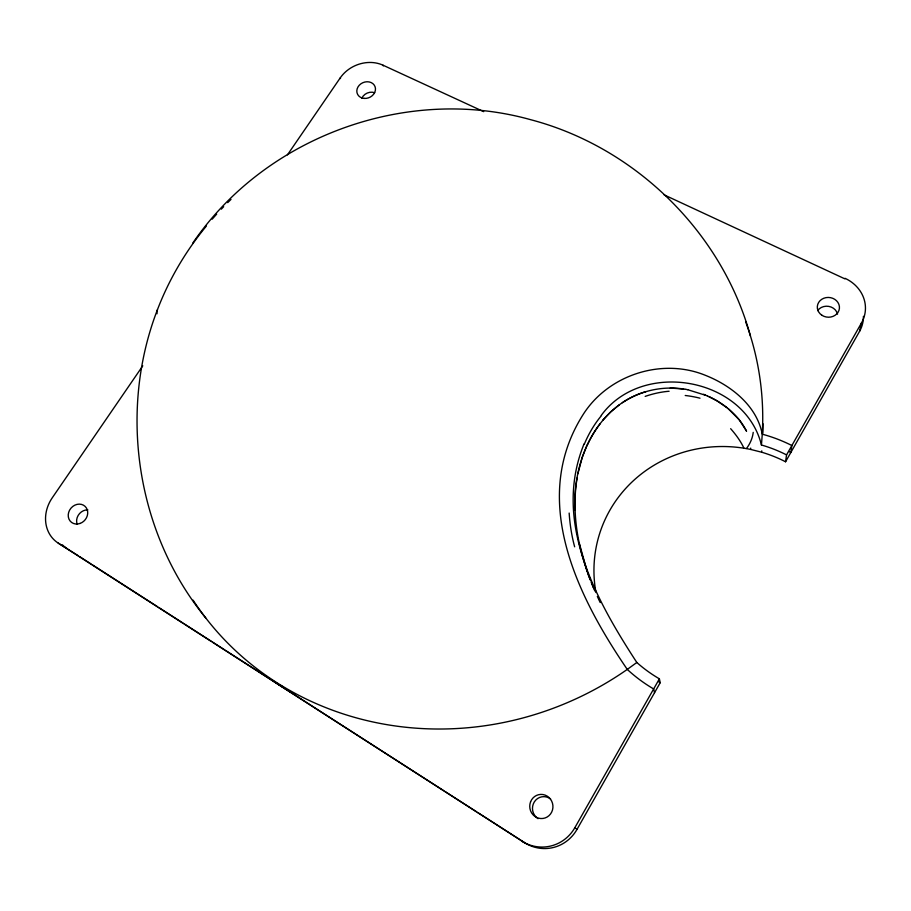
<?xml version="1.0" encoding="UTF-8"?>
<svg xmlns="http://www.w3.org/2000/svg" width="911" height="911" viewBox="0 0 911 911"><rect width="100%" height="100%" fill="white"/><g stroke="black" fill="none" stroke-linecap="round" stroke-linejoin="round"><path stroke-width="1.37" d="M750.698 448.11L750.573 449.419A132.847 126.88 18.9 0 0 595.931 592.503M761.767 450.865L761.642 452.198A132.847 126.88 18.9 0 1 785.567 461.763L859.54 331.388A36.429 32.58 4.5 0 0 863.423 316.345M785.567 461.763L786.546 454.896A134.726 128.588 18.1 0 0 761.448 445.001L762.268 434.194A311.061 291.076 -26.9 0 0 745.597 321.685M577.107 478.024C571.379 512.54 577.847 548.046 590.465 580.353M844.93 278.88L664.108 194.852M577.881 473.811L582.243 457.254L586.957 445.274M859.54 331.388L861.521 322.881A36.941 32.967 4.2 0 0 845.032 278.31M157.466 309.649L157.068 311.311A307.576 46.495 32.3 0 0 157.034 313.771M206.455 225.939A299.753 276.853 -26.9 0 0 157.603 309.284C118.043 411.271 136.331 533.174 205.784 617.988M584.065 443.896C552.51 521.103 595.361 598.88 636.823 662.491A134.726 128.588 18.1 0 0 659.393 678.832L660.213 682.715L576.993 829.397A39.731 38.091 80.1 0 1 524.349 842.55L58.213 543.104A35.005 30.564 -49.5 0 1 52.234 497.839L142.788 365.801M521.479 840.978A40.3 38.661 80.6 0 0 574.898 827.621L659.393 678.832M786.546 454.896L861.521 322.881M281.385 686.336L281.761 685.744M287.455 154.859L340.224 77.913A31.851 27 -23.5 0 1 383.041 65.216L483.695 111.643M192.79 243.078C265.203 136.752 406.443 85.019 530.373 119.614C634.751 146.899 721.785 231.758 750.425 335.931M601.26 415.382C642.335 359.082 744.708 377.382 761.448 445.001M602.604 420.37L610.7 411.886L619.355 404.78M636.823 662.491L627.269 669.414A311.061 291.076 -26.9 0 1 193.075 600.144M622.338 402.708C640.763 390.295 664.028 385.49 685.892 389.373M645.865 391.662C596.261 406.226 572.074 461.615 575.103 510.046M670.2 388.063L683.626 389.008M685.881 389.373L687.737 389.714M687.737 389.714L707.209 395.784M750.573 449.419L761.642 452.198M703.577 394.281L705.433 395.032M707.152 395.773L717.094 400.874L726.967 407.695M708.917 396.581C724.484 403.789 738.992 415.917 746.553 431.222M58.213 543.104L78.312 555.778M79.462 556.519L91.077 563.977M92.239 564.729L157.512 606.692M158.628 607.409L183.191 623.204M184.318 623.933L211.523 641.424M212.673 642.164L224.14 649.532M225.279 650.272L443.851 790.794M445.046 791.557L476.373 811.701M477.512 812.43L524.349 842.55M728.231 408.72L739.231 419.8L746.428 430.96M574.898 827.621L576.993 829.397M598.766 599.54L600.224 602.558M597.343 596.454L598.493 598.926M340.224 77.913L340.509 78.562M594.872 591.045L591.011 581.765M592.719 585.955L593.87 588.665M591.581 583.177L592.344 585.033M590.043 579.305L588.164 574.26M383.041 65.216L383.292 65.888M587.253 571.675L579.123 542.671M654.553 692.69L653.642 688.944A146.466 139.782 18.2 0 1 627.269 669.414C577.358 596.181 529.143 499.558 583.165 414.494C608.354 374.751 662.069 357.465 705.558 375.389C731.203 385.558 756.802 405.782 762.268 434.194A146.466 139.782 18.2 0 1 791.864 445.525L790.816 452.516A144.428 137.925 18.9 0 0 789.177 451.685M730.645 428.682A299.093 85.292 16.7 0 1 743.797 447.905M660.213 682.715A132.847 126.88 18.9 0 1 658.824 681.883M753.215 432.383A298.945 96.407 9.8 0 1 746.519 448.485M762.928 423.683A307.713 288.548 -26.9 0 1 762.814 433.272M294.572 694.319A307.713 288.548 -26.9 0 1 273.482 681.075M584.361 444.056A90.622 67.061 -74.6 0 1 601.431 415.61M66.788 548.365A34.55 30.245 -49.7 0 1 62.46 544.892M77.162 524.201A10.363 9.076 -49.7 0 1 87.855 509.864M538.059 818.682A11.923 11.433 80.1 0 1 534.336 801.885A11.923 11.433 80.1 0 1 550.586 798.97M817.622 310.617A10.932 9.77 4.5 0 1 828.771 306.381A10.932 9.77 4.5 0 1 837.539 314.079M361.849 98.183A9.44 8.028 -23.5 0 1 374.66 92.717M212.195 219.164A299.753 276.853 -26.9 0 1 216.681 214.131M221.305 209.166A299.753 276.853 -26.9 0 1 223.673 206.706M227.704 202.641A299.753 276.853 -26.9 0 1 230.995 199.418M645.182 396.376A148.983 90.166 -56.3 0 1 669.107 391.252M574.647 546.816A147.548 89.027 -76.7 0 1 569.159 513.064M685.231 395.488A223.787 113.499 -35.6 0 1 700.012 398.198M587.128 445.377A86.545 62.813 -73.7 0 1 600.178 423.661M80.077 523.438A10.499 9.167 -49.5 0 0 85.156 506.436A10.499 9.167 -49.5 0 0 68.667 512.381A10.499 9.167 -49.5 0 0 80.077 523.438M530.555 801.874A12.094 11.592 80.6 0 0 543.024 818.454A12.094 11.592 80.6 0 0 550.449 799.118A12.094 11.592 80.6 0 0 530.555 801.874M821.984 315.308A11.08 9.884 4.2 0 0 839.407 308.396A11.08 9.884 4.2 0 0 823.749 298.273A11.08 9.884 4.2 0 0 821.984 315.308M364.206 98.411A9.554 8.097 -23.5 0 0 375.025 86.579A9.554 8.097 -23.5 0 0 359.207 85.304A9.554 8.097 -23.5 0 0 364.206 98.411"/></g></svg>
